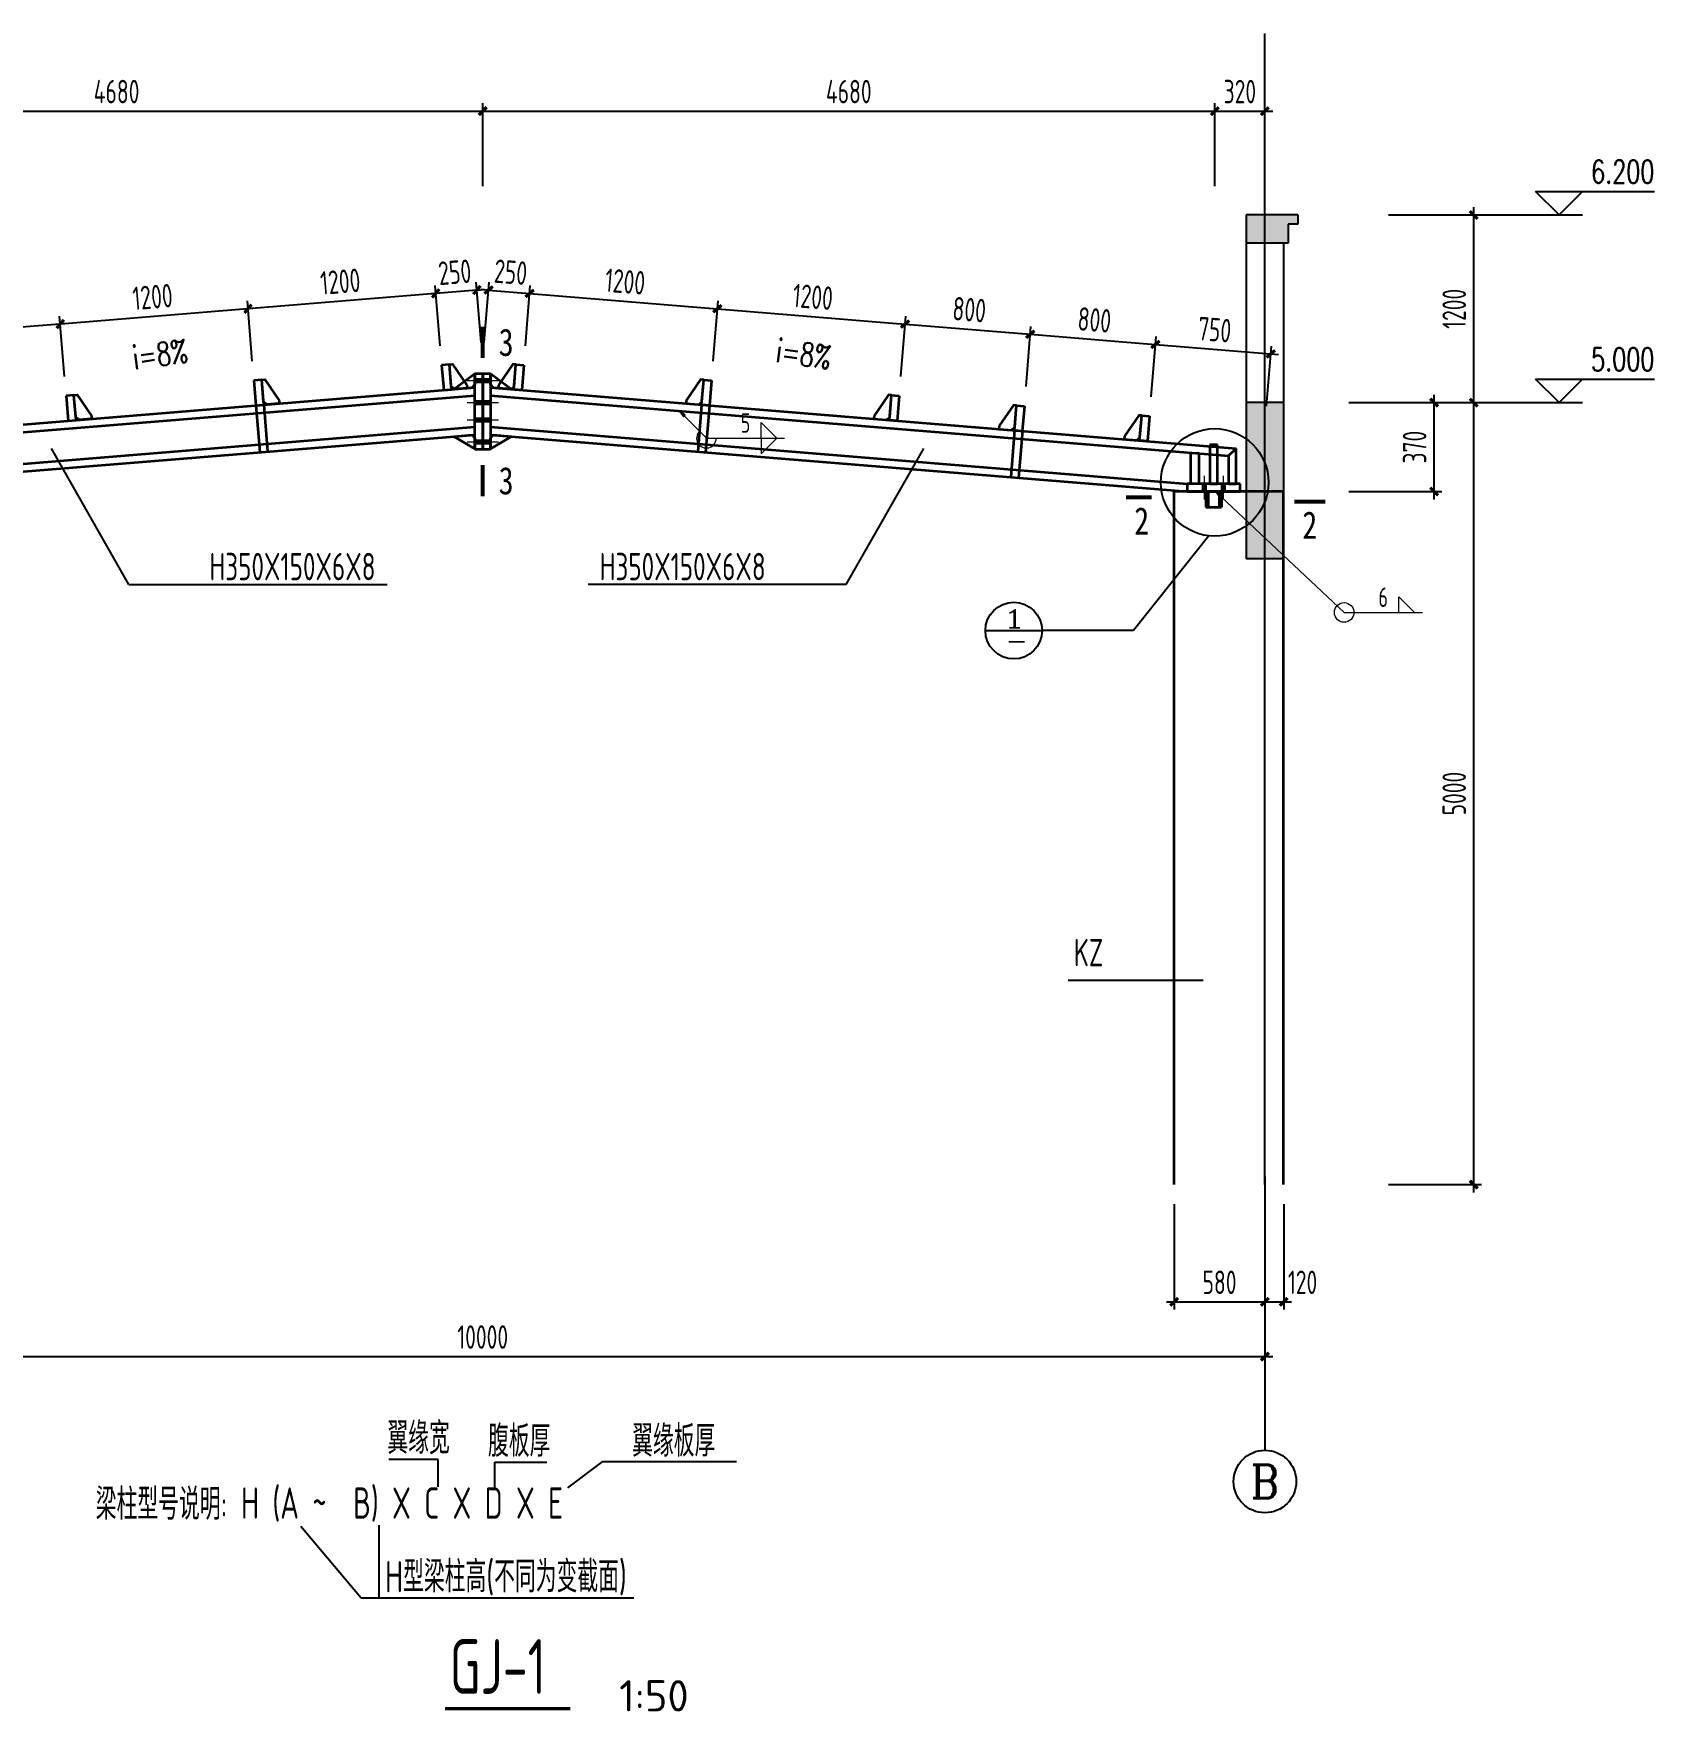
# Model space of a CAD drawing. Extents: x 1885024 to 3341100, y 16453725 to 19955423.
# Drawn here: x 3177899 to 3198621, y 18424910 to 18446368 of the extents above; entities that cross this region are included whole.
import ezdxf
from ezdxf.enums import TextEntityAlignment as Align

# ---------------------------------------------------------------- set-up
doc = ezdxf.new("R2010")
doc.units = 0
doc.header["$LTSCALE"] = 1000
doc.header["$MEASUREMENT"] = 0
doc.layers.get('Defpoints').update_dxf_attribs({"color": 250})
for name, color, linetype, lineweight in [('10', 7, 'Continuous', 35), ('114', 2, 'Continuous', 18), ('116', 1, 'Continuous', 35), ('12', 2, 'Continuous', 35), ('14', 2, 'Continuous', 35), ('DIM', 3, 'Continuous', 0), ('柱子', 3, 'Continuous', 35), ('焊缝标注', 9, 'Continuous', 18)]:
    doc.layers.add(name, color=color, linetype=linetype, lineweight=lineweight)
for name, color, linetype in [('AXIS', 3, 'Continuous'), ('BALCONY', 6, 'Continuous'), ('DIM_ELEV', 145, 'Continuous'), ('DIM_SYMB', 165, 'Continuous'), ('PUB_DIM', 161, 'Continuous'), ('PUB_TEXT', 7, 'Continuous'), ('S_WALL', 11, 'Continuous'), ('THICK', 6, 'Continuous')]:
    doc.layers.add(name, color=color, linetype=linetype)
doc.styles.add('_TCH_AXIS', font='COMPLEX', dxfattribs={"bigfont": 'GBCBIG'})
doc.styles.add('_TCH_DIM', font='SIMPLEX', dxfattribs={"bigfont": 'GBCBIG'})
doc.styles.add('_TCH_LABEL', font='COMPLEX', dxfattribs={"bigfont": 'GBCBIG'})
doc.styles.add('FromPkpm', font='Pkpmeng', dxfattribs={"width": 0.7, "bigfont": 'hztxt'})
doc.styles.add('HZTXT', font='tssdeng.shx', dxfattribs={"width": 0.7, "bigfont": 'hztxt.shx'})
doc.styles.add('TSSD_Dimension', font='tssdeng.shx', dxfattribs={"width": 0.7, "bigfont": 'hztxt.shx'})
doc.styles.add('TSSD_REIN', font='tssdeng.shx', dxfattribs={"width": 0.7, "bigfont": 'tssdchn.shx'})
doc.styles.add('宋体', font='', dxfattribs={"width": 0.8})
doc.styles.get('宋体').set_extended_font_data('SimSun')
doc.dimstyles.new('TSSD_50_100', dxfattribs={"dimtxt": 300, "dimasz": 100, "dimexe": 100, "dimexo": 250, "dimgap": 100, "dimtad": 1, "dimdec": 0, "dimlfac": 0.5, "dimzin": 0, "dimdsep": 46, "dimtxsty": 'TSSD_Dimension', "dimblk": 'ARCHTICK', "dimblk1": 'ARCHTICK', "dimblk2": 'ARCHTICK', "dimcen": 0, "dimdle": 100, "dimclrt": 7, "dimadec": 0, "dimazin": 0, "dimtfac": 1, "dimtdec": 0, "dimtix": 1, "dimtmove": 2, "dimatfit": 3, "dimfxl": 0, "dimtolj": 1, "dimtzin": 0, "dimarcsym": 0})

# ---------------------------------------------------------------- blocks, each defined once
blk = doc.blocks.new('_ArchTick')
at = {"color": 0, "linetype": 'ByBlock', "const_width": 0.4}
blk.add_lwpolyline([(-0.5, -0.5), (0.5, 0.5)], dxfattribs=at)
blk = doc.blocks.new('*D210')
at = {"layer": 'Defpoints', "color": 0}
for p in [(3192481, 18431648), (3193641, 18431648), (3193641, 18430148)]:
    blk.add_point(p, dxfattribs=at)
at = {"layer": 'DIM', "color": 0, "lineweight": -2}
for p, q in [((3192481, 18431398), (3192481, 18430048)), ((3193641, 18431398), (3193641, 18430048)), ((3192381, 18430148), (3193741, 18430148))]:
    blk.add_line(p, q, dxfattribs=at)
at = {"layer": 'DIM', "color": 0, "lineweight": -2, "xscale": 100, "yscale": 100, "zscale": 100, "rotation": 180}
blk.add_blockref('_ArchTick', (3192481, 18430148), dxfattribs=at)
at = {"layer": 'DIM', "color": 0, "lineweight": -2, "xscale": 100, "yscale": 100, "zscale": 100}
blk.add_blockref('_ArchTick', (3193641, 18430148), dxfattribs=at)
at = {"layer": 'DIM', "color": 7, "insert": (3193061, 18430398), "char_height": 300, "attachment_point": 5, "style": 'TSSD_Dimension'}
blk.add_mtext('\\A1;580', dxfattribs=at)
blk = doc.blocks.new('*D211')
at = {"layer": 'Defpoints', "color": 0}
for p in [(3193641, 18431648), (3193881, 18431648), (3193881, 18430148)]:
    blk.add_point(p, dxfattribs=at)
at = {"layer": 'DIM', "color": 0, "lineweight": -2}
for p, q in [((3193641, 18431398), (3193641, 18430048)), ((3193881, 18431398), (3193881, 18430048)), ((3193541, 18430148), (3193981, 18430148))]:
    blk.add_line(p, q, dxfattribs=at)
at = {"layer": 'DIM', "color": 0, "lineweight": -2, "xscale": 100, "yscale": 100, "zscale": 100, "rotation": 180}
blk.add_blockref('_ArchTick', (3193641, 18430148), dxfattribs=at)
at = {"layer": 'DIM', "color": 0, "lineweight": -2, "xscale": 100, "yscale": 100, "zscale": 100}
blk.add_blockref('_ArchTick', (3193881, 18430148), dxfattribs=at)
at = {"layer": 'DIM', "color": 7, "insert": (3194123, 18430398), "char_height": 300, "attachment_point": 5, "style": 'TSSD_Dimension'}
blk.add_mtext('\\A1;120', dxfattribs=at)
blk = doc.blocks.new('*D212')
at = {"layer": 'Defpoints', "color": 0}
for p in [(3173641, 18431648), (3193641, 18431648), (3193641, 18429448)]:
    blk.add_point(p, dxfattribs=at)
at = {"layer": 'DIM', "color": 0, "lineweight": -2}
for p, q in [((3173641, 18431398), (3173641, 18429348)), ((3193641, 18431398), (3193641, 18429348)), ((3173541, 18429448), (3193741, 18429448))]:
    blk.add_line(p, q, dxfattribs=at)
at = {"layer": 'DIM', "color": 0, "lineweight": -2, "xscale": 100, "yscale": 100, "zscale": 100, "rotation": 180}
blk.add_blockref('_ArchTick', (3173641, 18429448), dxfattribs=at)
at = {"layer": 'DIM', "color": 0, "lineweight": -2, "xscale": 100, "yscale": 100, "zscale": 100}
blk.add_blockref('_ArchTick', (3193641, 18429448), dxfattribs=at)
at = {"layer": 'DIM', "color": 7, "insert": (3183641, 18429698), "char_height": 300, "attachment_point": 5, "style": 'TSSD_Dimension'}
blk.add_mtext('\\A1;10000', dxfattribs=at)
blk = doc.blocks.new('TYRYTR')
at = {"layer": '12', "lineweight": 35, "ltscale": 100}
for p, q in [((345414, 2747), (345314, 2741)), ((345314, 2741), (345333, 2421)), ((345433, 2427), (345414, 2747)), ((345333, 2421), (345433, 2427))]:
    blk.add_line(p, q, dxfattribs=at)
blk.add_lwpolyline([(345630, 2479), (345632, 2439), (345473, 2430), (345430, 2467), (345414, 2747), (345453, 2749)], close=True, dxfattribs=at)
blk = doc.blocks.new('*D189')
at = {"layer": 'Defpoints', "color": 0, "ltscale": 0.5}
for p in [(3186641, 18442849), (3184166, 18442126), (3186566, 18441930)]:
    blk.add_point(p, dxfattribs=at)
at = {"layer": 'DIM', "color": 0, "lineweight": -2, "ltscale": 0.5}
for p, q in [((3184187, 18442376), (3184249, 18443145)), ((3184142, 18443053), (3186741, 18442841)), ((3186587, 18442180), (3186649, 18442949))]:
    blk.add_line(p, q, dxfattribs=at)
at = {"layer": 'DIM', "color": 0, "lineweight": -2, "ltscale": 0.5, "xscale": 100, "yscale": 100, "zscale": 100}
for p, rotation in [((3184241, 18443045), 175.3329349290943), ((3186641, 18442849), 355.3329349290943)]:
    blk.add_blockref('_ArchTick', p, dxfattribs=dict(at, rotation=rotation))
at = {"layer": 'DIM', "color": 7, "ltscale": 0.5, "insert": (3185462, 18443196), "char_height": 300, "attachment_point": 5, "rotation": 355.3329, "style": 'TSSD_Dimension'}
blk.add_mtext('\\A1;1200', dxfattribs=at)
blk = doc.blocks.new('*D190')
at = {"layer": 'Defpoints', "color": 0, "ltscale": 0.5}
for p in [(3189041, 18442653), (3186566, 18441930), (3188966, 18441734)]:
    blk.add_point(p, dxfattribs=at)
at = {"layer": 'DIM', "color": 0, "lineweight": -2, "ltscale": 0.5}
for p, q in [((3186542, 18442857), (3189141, 18442645)), ((3186587, 18442180), (3186649, 18442949)), ((3188987, 18441984), (3189049, 18442753))]:
    blk.add_line(p, q, dxfattribs=at)
at = {"layer": 'DIM', "color": 0, "lineweight": -2, "ltscale": 0.5, "xscale": 100, "yscale": 100, "zscale": 100}
for p, rotation in [((3186641, 18442849), 175.3329349937542), ((3189041, 18442653), 355.3329349937542)]:
    blk.add_blockref('_ArchTick', p, dxfattribs=dict(at, rotation=rotation))
at = {"layer": 'DIM', "color": 7, "ltscale": 0.5, "insert": (3187862, 18443000), "char_height": 300, "attachment_point": 5, "rotation": 355.3329, "style": 'TSSD_Dimension'}
blk.add_mtext('\\A1;1200', dxfattribs=at)
blk = doc.blocks.new('*D191')
at = {"layer": 'Defpoints', "color": 0, "ltscale": 0.5}
for p in [(3190641, 18442522), (3188966, 18441734), (3190566, 18441604)]:
    blk.add_point(p, dxfattribs=at)
at = {"layer": 'DIM', "color": 0, "lineweight": -2, "ltscale": 0.5}
for p, q in [((3188942, 18442661), (3190741, 18442514)), ((3188987, 18441984), (3189049, 18442753)), ((3190587, 18441853), (3190649, 18442622))]:
    blk.add_line(p, q, dxfattribs=at)
at = {"layer": 'DIM', "color": 0, "lineweight": -2, "ltscale": 0.5, "xscale": 100, "yscale": 100, "zscale": 100}
for p, rotation in [((3189041, 18442653), 175.3329349937542), ((3190641, 18442522), 355.3329349937542)]:
    blk.add_blockref('_ArchTick', p, dxfattribs=dict(at, rotation=rotation))
at = {"layer": 'DIM', "color": 7, "ltscale": 0.5, "insert": (3189862, 18442837), "char_height": 300, "attachment_point": 5, "rotation": 355.3329, "style": 'TSSD_Dimension'}
blk.add_mtext('\\A1;800', dxfattribs=at)
blk = doc.blocks.new('*D192')
at = {"layer": 'Defpoints', "color": 0, "ltscale": 0.5}
for p in [(3192241, 18442392), (3190566, 18441604), (3192166, 18441473)]:
    blk.add_point(p, dxfattribs=at)
at = {"layer": 'DIM', "color": 0, "lineweight": -2, "ltscale": 0.5}
for p, q in [((3190542, 18442531), (3192341, 18442384)), ((3190587, 18441853), (3190649, 18442622)), ((3192187, 18441722), (3192249, 18442492))]:
    blk.add_line(p, q, dxfattribs=at)
at = {"layer": 'DIM', "color": 0, "lineweight": -2, "ltscale": 0.5, "xscale": 100, "yscale": 100, "zscale": 100}
for p, rotation in [((3190641, 18442522), 175.3329349937542), ((3192241, 18442392), 355.3329349937542)]:
    blk.add_blockref('_ArchTick', p, dxfattribs=dict(at, rotation=rotation))
at = {"layer": 'DIM', "color": 7, "ltscale": 0.5, "insert": (3191462, 18442706), "char_height": 300, "attachment_point": 5, "rotation": 355.3329, "style": 'TSSD_Dimension'}
blk.add_mtext('\\A1;800', dxfattribs=at)
blk = doc.blocks.new('*D193')
at = {"layer": 'Defpoints', "color": 0, "ltscale": 0.5}
for p in [(3184241, 18443045), (3183641, 18442169), (3184166, 18442126)]:
    blk.add_point(p, dxfattribs=at)
at = {"layer": 'DIM', "color": 0, "lineweight": -2, "ltscale": 0.5}
for p, q in [((3183716, 18443088), (3183616, 18443096)), ((3183661, 18442418), (3183724, 18443188)), ((3183716, 18443088), (3184241, 18443045)), ((3184187, 18442376), (3184249, 18443145)), ((3184241, 18443045), (3184341, 18443037))]:
    blk.add_line(p, q, dxfattribs=at)
at = {"layer": 'DIM', "color": 0, "lineweight": -2, "ltscale": 0.5, "xscale": 100, "yscale": 100, "zscale": 100}
for p, rotation in [((3183716, 18443088), 355.3329349288219), ((3184241, 18443045), 175.3329349288218)]:
    blk.add_blockref('_ArchTick', p, dxfattribs=dict(at, rotation=rotation))
at = {"layer": 'DIM', "color": 7, "ltscale": 0.5, "insert": (3183999, 18443316), "char_height": 300, "attachment_point": 5, "rotation": 355.3329, "style": 'TSSD_Dimension'}
blk.add_mtext('\\A1;250', dxfattribs=at)
blk = doc.blocks.new('*D194')
at = {"layer": 'Defpoints', "color": 0, "ltscale": 0.5}
for p in [(3193716, 18442271), (3192166, 18441473), (3193641, 18441353)]:
    blk.add_point(p, dxfattribs=at)
at = {"layer": 'DIM', "color": 0, "lineweight": -2, "ltscale": 0.5}
for p, q in [((3192187, 18441722), (3192249, 18442492)), ((3192142, 18442400), (3193815, 18442263)), ((3193661, 18441602), (3193724, 18442371))]:
    blk.add_line(p, q, dxfattribs=at)
at = {"layer": 'DIM', "color": 0, "lineweight": -2, "ltscale": 0.5, "xscale": 100, "yscale": 100, "zscale": 100}
for p, rotation in [((3192241, 18442392), 175.3329349937542), ((3193716, 18442271), 355.3329349937542)]:
    blk.add_blockref('_ArchTick', p, dxfattribs=dict(at, rotation=rotation))
at = {"layer": 'DIM', "color": 7, "ltscale": 0.5, "insert": (3192999, 18442581), "char_height": 300, "attachment_point": 5, "rotation": 355.3329, "style": 'TSSD_Dimension'}
blk.add_mtext('\\A1;750', dxfattribs=at)
blk = doc.blocks.new('*D195')
at = {"layer": 'Defpoints', "color": 0, "ltscale": 0.5}
for p in [(3180640, 18442849), (3183115, 18442126), (3180715, 18441930)]:
    blk.add_point(p, dxfattribs=at)
at = {"layer": 'DIM', "color": 0, "lineweight": -2, "ltscale": 0.5}
for p, q in [((3183095, 18442376), (3183032, 18443145)), ((3183140, 18443053), (3180540, 18442841)), ((3180695, 18442180), (3180632, 18442949))]:
    blk.add_line(p, q, dxfattribs=at)
at = {"layer": 'DIM', "color": 0, "lineweight": -2, "ltscale": 0.5, "xscale": 100, "yscale": 100, "zscale": 100}
for p, rotation in [((3183040, 18443045), 4.667065070905743), ((3180640, 18442849), 184.6670650709057)]:
    blk.add_blockref('_ArchTick', p, dxfattribs=dict(at, rotation=rotation))
at = {"layer": 'DIM', "color": 7, "ltscale": 0.5, "insert": (3181820, 18443196), "char_height": 300, "attachment_point": 5, "rotation": 4.6671, "style": 'TSSD_Dimension'}
blk.add_mtext('\\A1;1200', dxfattribs=at)
blk = doc.blocks.new('*D196')
at = {"layer": 'Defpoints', "color": 0, "ltscale": 0.5}
for p in [(3178240, 18442653), (3180715, 18441930), (3178315, 18441734)]:
    blk.add_point(p, dxfattribs=at)
at = {"layer": 'DIM', "color": 0, "lineweight": -2, "ltscale": 0.5}
for p, q in [((3180740, 18442857), (3178140, 18442645)), ((3180695, 18442180), (3180632, 18442949)), ((3178295, 18441984), (3178232, 18442753))]:
    blk.add_line(p, q, dxfattribs=at)
at = {"layer": 'DIM', "color": 0, "lineweight": -2, "ltscale": 0.5, "xscale": 100, "yscale": 100, "zscale": 100}
for p, rotation in [((3180640, 18442849), 4.667065006245865), ((3178240, 18442653), 184.6670650062458)]:
    blk.add_blockref('_ArchTick', p, dxfattribs=dict(at, rotation=rotation))
at = {"layer": 'DIM', "color": 7, "ltscale": 0.5, "insert": (3179420, 18443000), "char_height": 300, "attachment_point": 5, "rotation": 4.6671, "style": 'TSSD_Dimension'}
blk.add_mtext('\\A1;1200', dxfattribs=at)
blk = doc.blocks.new('*D197')
at = {"layer": 'Defpoints', "color": 0, "ltscale": 0.5}
for p in [(3176640, 18442522), (3176715, 18441604), (3178315, 18441734)]:
    blk.add_point(p, dxfattribs=at)
at = {"layer": 'DIM', "color": 0, "lineweight": -2, "ltscale": 0.5}
for p, q in [((3178340, 18442661), (3176540, 18442514)), ((3178295, 18441984), (3178232, 18442753)), ((3176695, 18441853), (3176632, 18442622))]:
    blk.add_line(p, q, dxfattribs=at)
at = {"layer": 'DIM', "color": 0, "lineweight": -2, "ltscale": 0.5, "xscale": 100, "yscale": 100, "zscale": 100}
for p, rotation in [((3178240, 18442653), 4.667065006245865), ((3176640, 18442522), 184.6670650062458)]:
    blk.add_blockref('_ArchTick', p, dxfattribs=dict(at, rotation=rotation))
at = {"layer": 'DIM', "color": 7, "ltscale": 0.5, "insert": (3177420, 18442837), "char_height": 300, "attachment_point": 5, "rotation": 4.6671, "style": 'TSSD_Dimension'}
blk.add_mtext('\\A1;800', dxfattribs=at)
blk = doc.blocks.new('*D199')
at = {"layer": 'Defpoints', "color": 0, "ltscale": 0.5}
for p in [(3183040, 18443045), (3183115, 18442126), (3183641, 18442169)]:
    blk.add_point(p, dxfattribs=at)
at = {"layer": 'DIM', "color": 0, "lineweight": -2, "ltscale": 0.5}
for p, q in [((3183095, 18442376), (3183032, 18443145)), ((3183566, 18443088), (3183040, 18443045)), ((3183620, 18442418), (3183558, 18443188)), ((3183566, 18443088), (3183665, 18443096)), ((3183040, 18443045), (3182940, 18443037))]:
    blk.add_line(p, q, dxfattribs=at)
at = {"layer": 'DIM', "color": 0, "lineweight": -2, "ltscale": 0.5, "xscale": 100, "yscale": 100, "zscale": 100}
for p, rotation in [((3183040, 18443045), 4.667065071182225), ((3183566, 18443088), 184.6670650711823)]:
    blk.add_blockref('_ArchTick', p, dxfattribs=dict(at, rotation=rotation))
at = {"layer": 'DIM', "color": 7, "ltscale": 0.5, "insert": (3183283, 18443316), "char_height": 300, "attachment_point": 5, "rotation": 4.6671, "style": 'TSSD_Dimension'}
blk.add_mtext('\\A1;250', dxfattribs=at)
blk = doc.blocks.new('*D202')
at = {"layer": 'Defpoints', "color": 0, "ltscale": 0.5}
for p in [(3183641, 18445376), (3174279, 18444166), (3183641, 18444166)]:
    blk.add_point(p, dxfattribs=at)
at = {"layer": 'DIM', "color": 0, "lineweight": -2, "ltscale": 0.5}
for p, q in [((3174279, 18444416), (3174279, 18445476)), ((3183641, 18444416), (3183641, 18445476)), ((3174179, 18445376), (3183741, 18445376))]:
    blk.add_line(p, q, dxfattribs=at)
at = {"layer": 'DIM', "color": 0, "lineweight": -2, "ltscale": 0.5, "xscale": 100, "yscale": 100, "zscale": 100, "rotation": 180}
blk.add_blockref('_ArchTick', (3174279, 18445376), dxfattribs=at)
at = {"layer": 'DIM', "color": 0, "lineweight": -2, "ltscale": 0.5, "xscale": 100, "yscale": 100, "zscale": 100}
blk.add_blockref('_ArchTick', (3183641, 18445376), dxfattribs=at)
at = {"layer": 'DIM', "color": 7, "ltscale": 0.5, "insert": (3178960, 18445626), "char_height": 300, "attachment_point": 5, "style": 'TSSD_Dimension'}
blk.add_mtext('\\A1;4680', dxfattribs=at)
blk = doc.blocks.new('*D203')
at = {"layer": 'Defpoints', "color": 0, "ltscale": 0.5}
for p in [(3193002, 18445376), (3183641, 18444166), (3193002, 18444166)]:
    blk.add_point(p, dxfattribs=at)
at = {"layer": 'DIM', "color": 0, "lineweight": -2, "ltscale": 0.5}
for p, q in [((3183641, 18444416), (3183641, 18445476)), ((3193002, 18444416), (3193002, 18445476)), ((3183541, 18445376), (3193102, 18445376))]:
    blk.add_line(p, q, dxfattribs=at)
at = {"layer": 'DIM', "color": 0, "lineweight": -2, "ltscale": 0.5, "xscale": 100, "yscale": 100, "zscale": 100, "rotation": 180}
blk.add_blockref('_ArchTick', (3183641, 18445376), dxfattribs=at)
at = {"layer": 'DIM', "color": 0, "lineweight": -2, "ltscale": 0.5, "xscale": 100, "yscale": 100, "zscale": 100}
blk.add_blockref('_ArchTick', (3193002, 18445376), dxfattribs=at)
at = {"layer": 'DIM', "color": 7, "ltscale": 0.5, "insert": (3188321, 18445626), "char_height": 300, "attachment_point": 5, "style": 'TSSD_Dimension'}
blk.add_mtext('\\A1;4680', dxfattribs=at)
blk = doc.blocks.new('*D204')
at = {"layer": 'Defpoints', "color": 0, "ltscale": 0.5}
for p in [(3193641, 18445376), (3193002, 18444166), (3193641, 18444166)]:
    blk.add_point(p, dxfattribs=at)
at = {"layer": 'DIM', "color": 0, "lineweight": -2, "ltscale": 0.5}
for p, q in [((3193002, 18444416), (3193002, 18445476)), ((3193641, 18444416), (3193641, 18445476)), ((3192902, 18445376), (3193741, 18445376))]:
    blk.add_line(p, q, dxfattribs=at)
at = {"layer": 'DIM', "color": 0, "lineweight": -2, "ltscale": 0.5, "xscale": 100, "yscale": 100, "zscale": 100, "rotation": 180}
blk.add_blockref('_ArchTick', (3193002, 18445376), dxfattribs=at)
at = {"layer": 'DIM', "color": 0, "lineweight": -2, "ltscale": 0.5, "xscale": 100, "yscale": 100, "zscale": 100}
blk.add_blockref('_ArchTick', (3193641, 18445376), dxfattribs=at)
at = {"layer": 'DIM', "color": 7, "ltscale": 0.5, "insert": (3193321, 18445626), "char_height": 300, "attachment_point": 5, "style": 'TSSD_Dimension'}
blk.add_mtext('\\A1;320', dxfattribs=at)
blk = doc.blocks.new('*D205')
at = {"layer": 'Defpoints', "color": 0}
for p in [(3194969, 18441648), (3196311, 18441648), (3194969, 18431648)]:
    blk.add_point(p, dxfattribs=at)
at = {"layer": 'DIM', "color": 0, "lineweight": -2}
for p, q in [((3195219, 18441648), (3196411, 18441648)), ((3196311, 18431548), (3196311, 18441748)), ((3195219, 18431648), (3196411, 18431648))]:
    blk.add_line(p, q, dxfattribs=at)
at = {"layer": 'DIM', "color": 0, "lineweight": -2, "xscale": 100, "yscale": 100, "zscale": 100}
for p, rotation in [((3196311, 18441648), 90), ((3196311, 18431648), 270)]:
    blk.add_blockref('_ArchTick', p, dxfattribs=dict(at, rotation=rotation))
at = {"layer": 'DIM', "color": 7, "insert": (3196061, 18436648), "char_height": 300, "attachment_point": 5, "rotation": 90, "style": 'TSSD_Dimension'}
blk.add_mtext('\\A1;5000', dxfattribs=at)
blk = doc.blocks.new('*D206')
at = {"layer": 'Defpoints', "color": 0}
for p in [(3194969, 18444048), (3196311, 18444048), (3194969, 18441648)]:
    blk.add_point(p, dxfattribs=at)
at = {"layer": 'DIM', "color": 0, "lineweight": -2}
for p, q in [((3196311, 18441548), (3196311, 18444148)), ((3195219, 18444048), (3196411, 18444048)), ((3195219, 18441648), (3196411, 18441648))]:
    blk.add_line(p, q, dxfattribs=at)
at = {"layer": 'DIM', "color": 0, "lineweight": -2, "xscale": 100, "yscale": 100, "zscale": 100}
for p, rotation in [((3196311, 18444048), 90), ((3196311, 18441648), 270)]:
    blk.add_blockref('_ArchTick', p, dxfattribs=dict(at, rotation=rotation))
at = {"layer": 'DIM', "color": 7, "insert": (3196061, 18442848), "char_height": 300, "attachment_point": 5, "rotation": 90, "style": 'TSSD_Dimension'}
blk.add_mtext('\\A1;1200', dxfattribs=at)
blk = doc.blocks.new('*D207')
at = {"layer": 'Defpoints', "color": 0}
for p in [(3194463, 18441648), (3195805, 18441648), (3194463, 18440510)]:
    blk.add_point(p, dxfattribs=at)
at = {"layer": 'DIM', "color": 0, "lineweight": -2}
for p, q in [((3194713, 18441648), (3195905, 18441648)), ((3195805, 18440410), (3195805, 18441748)), ((3194713, 18440510), (3195905, 18440510))]:
    blk.add_line(p, q, dxfattribs=at)
at = {"layer": 'DIM', "color": 0, "lineweight": -2, "xscale": 100, "yscale": 100, "zscale": 100}
for p, rotation in [((3195805, 18441648), 90), ((3195805, 18440510), 270)]:
    blk.add_blockref('_ArchTick', p, dxfattribs=dict(at, rotation=rotation))
at = {"layer": 'DIM', "color": 7, "insert": (3195555, 18441079), "char_height": 300, "attachment_point": 5, "rotation": 90, "style": 'TSSD_Dimension'}
blk.add_mtext('\\A1;370', dxfattribs=at)
blk = doc.blocks.new('trytrytry')
h = blk.add_hatch(color=8)
h.paths.add_polyline_path([(2745538, 18459986), (2744878, 18459986), (2744878, 18459866), (2744998, 18459866), (2744998, 18459626), (2745538, 18459626)])
h.paths.add_polyline_path([(2745538, 18457586), (2745058, 18457586), (2745058, 18456448), (2745538, 18456448)])
h.paths.add_polyline_path([(2745538, 18456448), (2745058, 18456448), (2745058, 18455586), (2745538, 18455586)])
for points in [[(2745058, 18457586), (2745538, 18457586)], [(2745058, 18455586), (2745538, 18455586)]]:
    blk.add_lwpolyline(points)
at = {"layer": 'S_WALL'}
for p, q in [((2744878, 18459986), (2744878, 18459866)), ((2744878, 18459986), (2745538, 18459986)), ((2744878, 18459866), (2744998, 18459866)), ((2744998, 18459866), (2744998, 18459626)), ((2745538, 18459986), (2745538, 18455586)), ((2744998, 18459626), (2745538, 18459626))]:
    blk.add_line(p, q, dxfattribs=at)

msp = doc.modelspace()

# ---------------------------------------------------------------- hatches: boundary and pattern name
at = {"layer": '焊缝标注'}
for points in [[(3186148.1, 18441547.1), (3186208, 18441465.6), (3186229.3, 18441486.8)], [(3193010.6, 18440510.4), (3193068, 18440427.2), (3193089.9, 18440447.7)]]:
    msp.add_hatch(color=256, dxfattribs=at).paths.add_polyline_path(points)

# ---------------------------------------------------------------- linework, layer by layer
at = {"color": 3, "lineweight": 35, "ltscale": 100}
for p, q in [((3173989.1, 18441061.6), (3183540.6, 18441840)), ((3183740.6, 18441840), (3193275.6, 18441061.6)), ((3174089.1, 18440969.3), (3183540.6, 18441739.7)), ((3183740.6, 18441739.7), (3193175.6, 18440969.3)), ((3174619.1, 18440610.4), (3183540.6, 18441338.4)), ((3174619.1, 18440510.1), (3183540.6, 18441238.1)), ((3183740.6, 18441338.4), (3192645.6, 18440610.4)), ((3183740.6, 18441238.1), (3192645.6, 18440510.1)), ((3192480.7, 18431648), (3192480.7, 18440510.4)), ((3192480.7, 18431648), (3192480.7, 18440510.4)), ((3193880.7, 18440510.4), (3192480.7, 18440510.4)), ((3193880.7, 18431648), (3193880.7, 18440510.4)), ((3193880.7, 18431648), (3193880.7, 18440510.4))]:
    msp.add_line(p, q, dxfattribs=at)
for points in [[(3180741.6, 18441611.5), (3180790.4, 18441013.7)], [(3180841.2, 18441619.8), (3180890, 18441021.8)], [(3186440.1, 18441619.8), (3186391.3, 18441021.8)], [(3186539.7, 18441611.5), (3186490.9, 18441013.7)], [(3190440.1, 18441294.1), (3190391.3, 18440696.1)], [(3190539.8, 18441285.8), (3190491, 18440687.9)]]:
    msp.add_lwpolyline(points, dxfattribs=at)
at = {"ltscale": 0.5}
msp.add_lwpolyline([(3192851.3, 18434258.2), (3191124.9, 18434258.2)], dxfattribs=at)
at = {"layer": '10', "lineweight": 35, "ltscale": 100, "const_width": 50}
for points in [[(3183640.6, 18442620), (3183640.6, 18442220)], [(3183640.6, 18440450), (3183640.6, 18440850)], [(3191866.1, 18440435.5), (3192193.5, 18440435.5)], [(3194415.1, 18440382.4), (3194015.1, 18440382.4)]]:
    msp.add_lwpolyline(points, dxfattribs=at)
at = {"layer": '114', "lineweight": 18, "ltscale": 100}
for p, q in [((3183440.6, 18441930), (3183840.6, 18441930)), ((3183440.6, 18441649.7), (3183840.6, 18441649.7)), ((3183440.6, 18441428.4), (3183840.6, 18441428.4)), ((3183440.6, 18441148.1), (3183840.6, 18441148.1)), ((3192865.6, 18440710.4), (3192865.6, 18440410.4)), ((3193105.6, 18440710.4), (3193105.6, 18440410.4))]:
    msp.add_line(p, q, dxfattribs=at)
at = {"layer": '114', "color": 1, "lineweight": 70, "ltscale": 100}
for p, q in [((3183540.6, 18441930), (3183740.6, 18441930)), ((3183540.6, 18441649.7), (3183740.6, 18441649.7)), ((3183540.6, 18441428.4), (3183740.6, 18441428.4)), ((3183540.6, 18441148.1), (3183740.6, 18441148.1)), ((3192865.6, 18440610.4), (3192865.6, 18440510.4)), ((3193105.6, 18440610.4), (3193105.6, 18440510.4))]:
    msp.add_line(p, q, dxfattribs=at)
at = {"layer": '116', "lineweight": 35, "ltscale": 100}
for p, q in [((3192885.6, 18440510.4), (3192885.6, 18440310.4)), ((3192915.6, 18440510.4), (3192915.6, 18440310.4)), ((3193055.6, 18440510.4), (3193055.6, 18440310.4)), ((3193085.6, 18440510.4), (3193085.6, 18440310.4)), ((3192885.6, 18440310.4), (3193085.6, 18440310.4))]:
    msp.add_line(p, q, dxfattribs=at)
at = {"layer": '14', "lineweight": 35, "ltscale": 100}
for p, q in [((3183271.5, 18441818.5), (3183540.6, 18442020)), ((3183540.6, 18441050), (3183540.6, 18442020)), ((3183540.6, 18442020), (3183640.6, 18442020)), ((3183540.6, 18442020), (3183540.6, 18441880)), ((3183640.6, 18441050), (3183640.6, 18442020)), ((3183640.6, 18442020), (3183740.6, 18442020)), ((3183640.6, 18442020), (3183640.6, 18441050)), ((3183740.6, 18442020), (3183740.6, 18441050)), ((3183740.6, 18441880), (3183740.6, 18442020)), ((3183740.6, 18442020), (3184009.8, 18441818.5)), ((3183500.8, 18441836.8), (3183271.5, 18441818.5)), ((3183540.6, 18441880), (3183500.8, 18441836.8)), ((3183780.5, 18441836.8), (3183740.6, 18441880)), ((3184009.8, 18441818.5), (3183780.5, 18441836.8)), ((3183271.5, 18441216.6), (3183500.8, 18441234.9)), ((3183540.6, 18441058.1), (3183271.5, 18441216.6)), ((3183500.8, 18441234.9), (3183540.6, 18441198.1)), ((3183540.6, 18441198.1), (3183540.6, 18441058.1)), ((3183740.6, 18441198.1), (3183780.5, 18441234.9)), ((3184009.8, 18441216.6), (3183740.6, 18441058.1)), ((3183740.6, 18441058.1), (3183740.6, 18441198.1)), ((3183780.5, 18441234.9), (3184009.8, 18441216.6)), ((3183640.6, 18441050), (3183540.6, 18441050)), ((3183740.6, 18441050), (3183640.6, 18441050)), ((3192695.6, 18440610.4), (3192695.6, 18441007.7)), ((3192695.6, 18441007.7), (3192795.6, 18440999.7)), ((3192795.6, 18440999.7), (3192795.6, 18440610.4)), ((3193035.6, 18441110.4), (3192935.6, 18441110.4)), ((3192935.6, 18441110.4), (3192935.6, 18440610.4)), ((3193035.6, 18440610.4), (3193035.6, 18441110.4)), ((3193275.6, 18441061.6), (3193175.6, 18440969.3)), ((3193175.6, 18440969.3), (3193175.6, 18440610.4)), ((3193275.6, 18440610.4), (3193275.6, 18441061.6)), ((3193325.6, 18440610.4), (3192645.6, 18440610.4)), ((3192645.6, 18440610.4), (3192645.6, 18440510.4)), ((3192645.6, 18440510.4), (3193325.6, 18440510.4)), ((3192795.6, 18440610.4), (3192695.6, 18440610.4)), ((3192935.6, 18440610.4), (3193035.6, 18440610.4)), ((3193175.6, 18440610.4), (3193275.6, 18440610.4)), ((3193325.6, 18440510.4), (3193325.6, 18440610.4))]:
    msp.add_line(p, q, dxfattribs=at)
at = {"layer": 'AXIS'}
msp.add_line((3193640.7, 18431750.3), (3193640.7, 18428250.3), dxfattribs=at)
at = {"layer": 'AXIS', "color": 1, "ltscale": 0.5}
msp.add_lwpolyline([(3193640.7, 18431648), (3193640.7, 18446368.1)], dxfattribs=at)
at = {"layer": 'AXIS'}
msp.add_circle((3193640.7, 18427850.3), 400, dxfattribs=at)
at = {"layer": 'BALCONY'}
for p, q in [((3179117.8, 18439323.8, -3.6), (3182418.3, 18439323.8, -3.6)), ((3188288.3, 18439323.8, -3.6), (3184987.8, 18439323.8, -3.6))]:
    msp.add_line(p, q, dxfattribs=at)
at = {"layer": 'BALCONY', "elevation": -3.6}
for points in [[(3179117.8, 18439323.8), (3178126.7, 18441061.3)], [(3188288.3, 18439323.8), (3189279.4, 18441061.3)]]:
    msp.add_lwpolyline(points, dxfattribs=at)
at = {"layer": 'DIM_ELEV', "linetype": 'ByBlock'}
for p, q in [((3197401.5, 18444048), (3197101.5, 18444348)), ((3197101.5, 18444348), (3198621, 18444348)), ((3197401.5, 18444048), (3197701.5, 18444348)), ((3196411.4, 18444048), (3197701.5, 18444048)), ((3197401.5, 18441648), (3197101.5, 18441948)), ((3197101.5, 18441948), (3198621, 18441948)), ((3197401.5, 18441648), (3197701.5, 18441948)), ((3196411.4, 18441648), (3197701.5, 18441648))]:
    msp.add_line(p, q, dxfattribs=at)
at = {"layer": 'DIM_SYMB'}
for points in [[(3180412.7, 18442133.7, 0, 0, 0), (3179005.6, 18441941.4, 80, 0, 0), (3178708.3, 18441900.7, 0, 0, 0)], [(3186868.6, 18442133.7, 0, 0, 0), (3188275.7, 18441941.4, 80, 0, 0), (3188573, 18441900.7, 0, 0, 0)]]:
    msp.add_lwpolyline(points, format="xyseb", dxfattribs=at)
at = {"layer": 'PUB_DIM', "color": 3}
for p, q in [((3192924.2, 18439944.5), (3191959.2, 18438732.9, -300)), ((3190067.7, 18438732.9, -300), (3190793.3, 18438732.9, -300)), ((3191959.2, 18438732.9, -300), (3190793.3, 18438732.9, -300))]:
    msp.add_line(p, q, dxfattribs=at)
for centre, radius in [((3192998.9, 18440628), 687.5), ((3190430.5, 18438732.9, -300), 362.8)]:
    msp.add_circle(centre, radius, dxfattribs=at)
at = {"layer": 'S_WALL'}
msp.add_line((3193880.7, 18443688), (3193880.7, 18438248), dxfattribs=at)
at = {"layer": 'THICK'}
for p, q in [((3183070, 18428131.1), (3182440, 18428131.1)), ((3183070, 18427781.1), (3183070, 18428131.1)), ((3183797, 18428096.1), (3184462, 18428096.1)), ((3183797, 18427746.1), (3183797, 18428096.1)), ((3184731.2, 18427770.3), (3185174.5, 18428105.3)), ((3185174.5, 18428105.3), (3186885.5, 18428105.3)), ((3181315.1, 18427281.1), (3182087.1, 18426363.1)), ((3182312.1, 18427293.1), (3182312.1, 18426363.1)), ((3182087.1, 18426363.1), (3185571.1, 18426363.1))]:
    msp.add_line(p, q, dxfattribs=at)
at = {"layer": '柱子', "color": 7, "const_width": 45, "elevation": 200}
msp.add_lwpolyline([(3183159, 18424944.7), (3184762.2, 18424944.7)], dxfattribs=at)
at = {"layer": '焊缝标注', "lineweight": 18, "ltscale": 100}
for p, q in [((3186148.1, 18441547.1), (3186500.7, 18441192.6)), ((3187200.7, 18441392.6), (3187400.7, 18441192.6)), ((3187200.7, 18441192.6), (3187200.7, 18441392.6)), ((3186500.7, 18441192.6), (3187500.7, 18441192.6)), ((3187200.7, 18440992.6), (3187400.7, 18441192.6)), ((3187200.7, 18441192.6), (3187200.7, 18440992.6)), ((3193010.6, 18440510.4), (3194653.9, 18438964.8)), ((3195353.9, 18439164.8), (3195553.9, 18438964.8)), ((3195353.9, 18438964.8), (3195353.9, 18439164.8)), ((3194653.9, 18438964.8), (3195653.9, 18438964.8))]:
    msp.add_line(p, q, dxfattribs=at)
at = {"layer": '焊缝标注', "linetype": 'Continuous'}
for points in [[(3186148.1, 18441547.1), (3186208, 18441465.6), (3186229.3, 18441486.8)], [(3193010.6, 18440510.4), (3193068, 18440427.2), (3193089.9, 18440447.7)]]:
    msp.add_lwpolyline(points, close=True, dxfattribs=at)
at = {"layer": '焊缝标注', "lineweight": 18, "ltscale": 100}
msp.add_circle((3194653.9, 18438964.8), 125, dxfattribs=at)
msp.add_arc((3186500.7, 18441192.6), 125, 134.84032, 0, dxfattribs=at)

# ---------------------------------------------------------------- block references
at = {"xscale": -1}
msp.add_blockref('trytrytry', (5938938.5, -15937.6), dxfattribs=at)
at = {"layer": 'S_WALL', "rotation": 1.317243438717822}
for p in [(2837955.6, 18431448.4), (2835555.6, 18431252.4), (2833155.6, 18431056.5)]:
    msp.add_blockref('TYRYTR', p, dxfattribs=at)
at = {"layer": 'S_WALL', "xscale": -1, "rotation": 358.6827565612822}
for p in [(3529325.7, 18431448.4), (3531725.7, 18431252.4), (3534125.7, 18431056.5), (3535725.7, 18430925.9), (3537325.7, 18430795.3)]:
    msp.add_blockref('TYRYTR', p, dxfattribs=at)

# ---------------------------------------------------------------- texts
at = {"layer": '10', "lineweight": 25, "style": '宋体', "width": 0.8}
for s, p in [('3', (3183940.6, 18442420)), ('3', (3183940.6, 18440650)), ('2', (3192066.1, 18440135.5)), ('2', (3194215.1, 18440082.4))]:
    msp.add_text(s, height=350, dxfattribs=at).set_placement(p, align=Align.MIDDLE_CENTER)
at = {"layer": 'AXIS', "color": 7, "style": '_TCH_AXIS', "width": 1.058824}
msp.add_text('B', height=425.2, dxfattribs=at).set_placement((3193458.4, 18427637.8), (3193822.9, 18427637.8), align=Align.FIT)
at = {"layer": 'BALCONY', "style": 'TSSD_Dimension', "width": 0.7}
for s, p in [('H350X150X6X8', (3181208.9, 18439551.9, -3.6)), ('H350X150X6X8', (3186197.2, 18439551.9, -3.6)), ('KZ', (3191386.5, 18434615.6, -3.6))]:
    msp.add_text(s, height=350, dxfattribs=at).set_placement(p, align=Align.MIDDLE)
at = {"layer": 'DIM_ELEV', "color": 7, "linetype": 'ByBlock', "style": '_TCH_DIM', "width": 0.705882}
for s, p in [('6.200', (3197811, 18444453)), ('5.000', (3197811, 18442053))]:
    msp.add_text(s, height=297.5, dxfattribs=at).set_placement(p)
at = {"layer": 'DIM_SYMB', "color": 7, "style": '_TCH_DIM', "width": 0.705882}
for rotation, p in [(7.78375, (3179189.6, 18442072.5)), (352.21625, (3187378.3, 18442170))]:
    msp.add_text('i=8%%%', height=297.5, rotation=rotation, dxfattribs=at).set_placement(p)
at = {"layer": 'PUB_TEXT', "color": 7, "style": '_TCH_LABEL'}
for s, width, p, p2 in [('1', 2.916667, (3190288.5, 18438766.1, -300), (3190580.5, 18438766.1, -300)), ('-', 1.458333, (3190320.2, 18438489.1, -300), (3190612.3, 18438489.1, -300))]:
    msp.add_text(s, height=233.6, dxfattribs=dict(at, width=width)).set_placement(p, p2, align=Align.FIT)
at = {"layer": 'THICK', "style": 'TSSD_REIN', "width": 0.7}
for s, p in [('翼缘宽', (3182422, 18428205.1)), ('腹板厚', (3183708.4, 18428166.1)), ('翼缘板厚', (3185551.1, 18428168)), ('梁柱型号说明:', (3178693.8, 18427360.6)), ('H (A ~  B) X C X D X E', (3180551.1, 18427375.1)), ('H型梁柱高(不同为变截面)', (3182392.1, 18426433.1))]:
    msp.add_text(s, height=400, dxfattribs=at).set_placement(p)
at = {"layer": '柱子', "color": 7}
for s, height, style, width, p in [('GJ-1', 700, 'HZTXT', 0.7, (3183217.9, 18425134.7, 200)), ('1:50 ', 400, 'TSSD_REIN', 1.040265, (3185385.8, 18424909.7, 200))]:
    msp.add_text(s, height=height, dxfattribs=dict(at, style=style, width=width)).set_placement(p)
at = {"layer": '焊缝标注', "lineweight": 25, "style": 'FromPkpm', "width": 0.7}
for s, p in [('5', (3187000.7, 18441262.6)), ('6', (3195153.9, 18439034.8))]:
    msp.add_text(s, height=250, dxfattribs=at).set_placement(p, align=Align.CENTER)

# ---------------------------------------------------------------- dimensions: what is measured, and where the dimension line sits
at = {"layer": 'DIM', "ltscale": 0.5}
for base, p1, p2, angle, text, picture, middle in [((3183640.6, 18445376.1), (3174279.1, 18444165.6), (3183640.6, 18444165.6), 180, '4680', '*D202', (3178959.8, 18445626.1)), ((3193002.2, 18445376.1), (3183640.6, 18444165.6), (3193002.2, 18444165.6), 180, '4680', '*D203', (3188321.4, 18445626.1)), ((3193640.7, 18445376.1), (3193002.2, 18444165.6), (3193640.7, 18444165.6), 180, '320', '*D204', (3193321.4, 18445626.1)), ((3178240.1, 18442653.1), (3180715.1, 18441930.4), (3178315.1, 18441734.5), 4.66707, '1200', '*D196', (3179419.7, 18443000.2)), ((3189041.2, 18442653.1), (3186566.2, 18441930.4), (3188966.2, 18441734.5), 175.33293, '1200', '*D190', (3187861.5, 18443000.2)), ((3176640.1, 18442522.5), (3178315.1, 18441734.5), (3176715.1, 18441603.9), 4.66707, '800', '*D197', (3177419.7, 18442837)), ((3190641.2, 18442522.5), (3188966.2, 18441734.5), (3190566.2, 18441603.9), 175.33293, '800', '*D191', (3189861.5, 18442837)), ((3192241.2, 18442391.9), (3190566.2, 18441603.9), (3192166.2, 18441473.3), 175.33293, '800', '*D192', (3191461.5, 18442706.3)), ((3193715.6, 18442271.5), (3192166.2, 18441473.3), (3193640.7, 18441352.9), 175.33293, '750', '*D194', (3192998.8, 18442580.9))]:
    dim = msp.add_linear_dim(base=base, p1=p1, p2=p2, angle=angle, text=text, dimstyle='TSSD_50_100', dxfattribs=at)
    dim.commit()
    dim.dimension.update_dxf_attribs({"geometry": picture, "text_midpoint": middle})
at = {"layer": 'DIM'}
for p1, p2, picture, middle in [((3194969.5, 18441648), (3194969.5, 18444048), '*D206', (3196061.4, 18442848)), ((3194969.5, 18431648), (3194969.5, 18441648), '*D205', (3196061.4, 18436648))]:
    dim = msp.add_aligned_dim(p1=p1, p2=p2, distance=-1341.9, dimstyle='TSSD_50_100', dxfattribs=at)
    dim.commit()
    dim.dimension.update_dxf_attribs({"geometry": picture, "text_midpoint": middle})
at = {"layer": 'DIM', "ltscale": 0.5}
for p1, p2, distance, text, picture, middle in [((3183640.6, 18442169.3), (3183115.1, 18442126.4), -921.7, '250', '*D199', (3183282.5, 18443315.6)), ((3183640.6, 18442169.3), (3184166.2, 18442126.4), 921.7, '250', '*D193', (3183998.8, 18443315.6)), ((3183115.1, 18442126.4), (3180715.1, 18441930.4), -921.7, '1200', '*D195', (3181819.7, 18443196.2)), ((3184166.2, 18442126.4), (3186566.2, 18441930.4), 921.7, '1200', '*D189', (3185461.5, 18443196.2))]:
    dim = msp.add_aligned_dim(p1=p1, p2=p2, distance=distance, text=text, dimstyle='TSSD_50_100', dxfattribs=at)
    dim.commit()
    dim.dimension.update_dxf_attribs({"geometry": picture, "text_midpoint": middle})
at = {"layer": 'DIM'}
dim = msp.add_aligned_dim(p1=(3194463.3, 18440510.4), p2=(3194463.3, 18441648), distance=-1341.9, text='370', dimstyle='TSSD_50_100', dxfattribs=at)
dim.commit()
dim.dimension.update_dxf_attribs({"geometry": '*D207', "text_midpoint": (3195555.2, 18441079.2)})
for base, p1, text, picture, middle in [((3193640.7, 18429448), (3173640.7, 18431648), '10000', '*D212', (3183640.7, 18429698)), ((3193640.7, 18430148), (3192480.7, 18431648), '580', '*D210', (3193060.7, 18430398))]:
    dim = msp.add_linear_dim(base=base, p1=p1, p2=(3193640.7, 18431648), text=text, dimstyle='TSSD_50_100', dxfattribs=at)
    dim.commit()
    dim.dimension.update_dxf_attribs({"geometry": picture, "text_midpoint": middle})
dim = msp.add_linear_dim(base=(3193880.7, 18430148), p1=(3193640.7, 18431648), p2=(3193880.7, 18431648), text='120', dimstyle='TSSD_50_100', dxfattribs=at)
dim.commit()
dim.dimension.update_dxf_attribs({"geometry": '*D211', "text_midpoint": (3194122.6, 18430398), "dimtype": 128})

doc.saveas('drawing.dxf')
